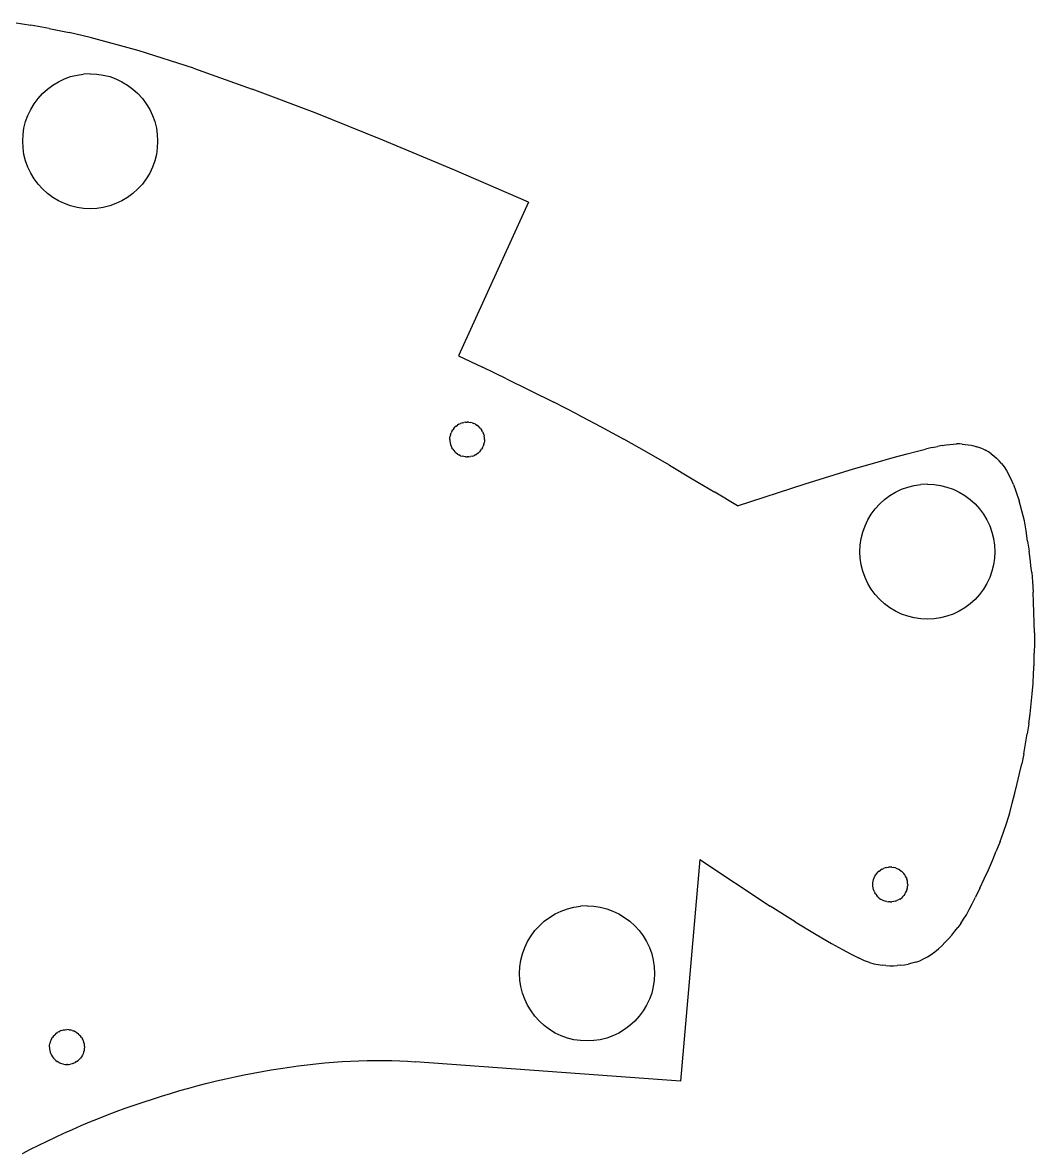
# Model space of a CAD drawing. Extents: x -52 to 66, y -62 to 18.
# Drawn here: x 3.4 to 65.6, y -51.7 to 17.8 of the extents above; entities that cross this region are included whole.
import ezdxf

# ---------------------------------------------------------------- set-up
doc = ezdxf.new("R2010")
doc.units = 0

msp = doc.modelspace()

# ---------------------------------------------------------------- linework, layer by layer
for p, q in [((2.895, 17.786, -0.2), (3.922, 17.635, -0.2)), ((5.046, 17.433, -0.2), (3.922, 17.635, -0.2)), ((5.046, 17.433, -0.2), (6.281, 17.172, -0.2)), ((7.573, 16.88, -0.2), (6.281, 17.172, -0.2)), ((10.578, 16.052, -0.2), (7.573, 16.88, -0.2)), ((13.934, 14.977, -0.2), (10.578, 16.052, -0.2)), ((6.765, 14.564, -0.2), (7.168, 14.624, -0.2)), ((7.575, 14.644, -0.2), (7.168, 14.624, -0.2)), ((7.575, 14.644, -0.2), (7.981, 14.624, -0.2)), ((7.981, 14.624, -0.2), (8.384, 14.564, -0.2)), ((13.934, 14.977, -0.2), (17.546, 13.701, -0.2)), ((4.942, 13.702, -0.2), (5.269, 13.944, -0.2)), ((5.269, 13.944, -0.2), (5.618, 14.154, -0.2)), ((5.618, 14.154, -0.2), (5.986, 14.328, -0.2)), ((5.986, 14.328, -0.2), (6.37, 14.465, -0.2)), ((6.37, 14.465, -0.2), (6.765, 14.564, -0.2)), ((8.384, 14.564, -0.2), (8.779, 14.465, -0.2)), ((8.779, 14.465, -0.2), (9.163, 14.328, -0.2)), ((9.163, 14.328, -0.2), (9.531, 14.154, -0.2)), ((9.531, 14.154, -0.2), (9.88, 13.944, -0.2)), ((9.88, 13.944, -0.2), (10.207, 13.702, -0.2)), ((4.367, 13.126, -0.2), (4.64, 13.428, -0.2)), ((4.64, 13.428, -0.2), (4.942, 13.702, -0.2)), ((10.207, 13.702, -0.2), (10.509, 13.428, -0.2)), ((10.509, 13.428, -0.2), (10.783, 13.126, -0.2)), ((21.412, 12.239, -0.2), (17.546, 13.701, -0.2)), ((3.915, 12.45, -0.2), (4.124, 12.799, -0.2)), ((4.124, 12.799, -0.2), (4.367, 13.126, -0.2)), ((10.783, 13.126, -0.2), (11.025, 12.799, -0.2)), ((11.025, 12.799, -0.2), (11.235, 12.45, -0.2)), ((3.603, 11.698, -0.2), (3.741, 12.082, -0.2)), ((3.741, 12.082, -0.2), (3.915, 12.45, -0.2)), ((11.235, 12.45, -0.2), (11.409, 12.082, -0.2)), ((11.409, 12.082, -0.2), (11.546, 11.698, -0.2)), ((25.57, 10.563, -0.2), (21.412, 12.239, -0.2)), ((3.445, 10.9, -0.2), (3.504, 11.303, -0.2)), ((3.504, 11.303, -0.2), (3.603, 11.698, -0.2)), ((11.546, 11.698, -0.2), (11.645, 11.303, -0.2)), ((11.645, 11.303, -0.2), (11.705, 10.9, -0.2)), ((3.425, 10.494, -0.2), (3.445, 10.9, -0.2)), ((3.445, 10.087, -0.2), (3.425, 10.494, -0.2)), ((11.705, 10.9, -0.2), (11.725, 10.494, -0.2)), ((11.725, 10.494, -0.2), (11.705, 10.087, -0.2)), ((29.941, 8.733, -0.2), (25.57, 10.563, -0.2)), ((3.504, 9.684, -0.2), (3.445, 10.087, -0.2)), ((11.705, 10.087, -0.2), (11.645, 9.684, -0.2)), ((3.603, 9.289, -0.2), (3.504, 9.684, -0.2)), ((3.741, 8.906, -0.2), (3.603, 9.289, -0.2)), ((11.546, 9.289, -0.2), (11.409, 8.906, -0.2)), ((11.645, 9.684, -0.2), (11.546, 9.289, -0.2)), ((3.915, 8.537, -0.2), (3.741, 8.906, -0.2)), ((4.124, 8.188, -0.2), (3.915, 8.537, -0.2)), ((11.235, 8.537, -0.2), (11.025, 8.188, -0.2)), ((11.409, 8.906, -0.2), (11.235, 8.537, -0.2)), ((34.536, 6.743, -0.2), (29.941, 8.733, -0.2)), ((4.367, 7.861, -0.2), (4.124, 8.188, -0.2)), ((4.64, 7.559, -0.2), (4.367, 7.861, -0.2)), ((10.783, 7.861, -0.2), (10.509, 7.559, -0.2)), ((11.025, 8.188, -0.2), (10.783, 7.861, -0.2)), ((4.942, 7.286, -0.2), (4.64, 7.559, -0.2)), ((5.269, 7.043, -0.2), (4.942, 7.286, -0.2)), ((5.618, 6.834, -0.2), (5.269, 7.043, -0.2)), ((9.88, 7.043, -0.2), (9.531, 6.834, -0.2)), ((10.207, 7.286, -0.2), (9.88, 7.043, -0.2)), ((10.509, 7.559, -0.2), (10.207, 7.286, -0.2)), ((5.986, 6.66, -0.2), (5.618, 6.834, -0.2)), ((6.37, 6.522, -0.2), (5.986, 6.66, -0.2)), ((6.765, 6.423, -0.2), (6.37, 6.522, -0.2)), ((7.168, 6.364, -0.2), (6.765, 6.423, -0.2)), ((7.575, 6.344, -0.2), (7.168, 6.364, -0.2)), ((7.981, 6.364, -0.2), (7.575, 6.344, -0.2)), ((8.384, 6.423, -0.2), (7.981, 6.364, -0.2)), ((8.779, 6.522, -0.2), (8.384, 6.423, -0.2)), ((9.163, 6.66, -0.2), (8.779, 6.522, -0.2)), ((9.531, 6.834, -0.2), (9.163, 6.66, -0.2)), ((34.536, 6.743, -0.2), (30.231, -2.706, -0.2)), ((30.231, -2.706, -0.2), (31.706, -3.404, -0.2)), ((33.177, -4.109, -0.2), (31.706, -3.404, -0.2)), ((33.177, -4.109, -0.2), (34.638, -4.824, -0.2)), ((34.638, -4.824, -0.2), (36.09, -5.553, -0.2)), ((37.533, -6.296, -0.2), (36.09, -5.553, -0.2)), ((30.256, -6.906, -0.2), (30.166, -6.96, -0.2)), ((30.256, -6.906, -0.2), (30.351, -6.861, -0.2)), ((30.45, -6.825, -0.2), (30.351, -6.861, -0.2)), ((30.45, -6.825, -0.2), (30.552, -6.8, -0.2)), ((30.656, -6.784, -0.2), (30.552, -6.8, -0.2)), ((30.656, -6.784, -0.2), (30.761, -6.779, -0.2)), ((30.866, -6.784, -0.2), (30.761, -6.779, -0.2)), ((30.866, -6.784, -0.2), (30.97, -6.8, -0.2)), ((31.072, -6.825, -0.2), (30.97, -6.8, -0.2)), ((31.072, -6.825, -0.2), (31.171, -6.861, -0.2)), ((31.266, -6.906, -0.2), (31.171, -6.861, -0.2)), ((31.266, -6.906, -0.2), (31.356, -6.96, -0.2)), ((37.533, -6.296, -0.2), (38.967, -7.056, -0.2)), ((29.695, -7.745, -0.2), (29.711, -7.641, -0.2)), ((29.736, -7.539, -0.2), (29.711, -7.641, -0.2)), ((29.736, -7.539, -0.2), (29.772, -7.44, -0.2)), ((29.817, -7.345, -0.2), (29.772, -7.44, -0.2)), ((29.817, -7.345, -0.2), (29.871, -7.255, -0.2)), ((29.933, -7.171, -0.2), (29.871, -7.255, -0.2)), ((29.933, -7.171, -0.2), (30.004, -7.093, -0.2)), ((30.082, -7.022, -0.2), (30.004, -7.093, -0.2)), ((30.082, -7.022, -0.2), (30.166, -6.96, -0.2)), ((31.441, -7.022, -0.2), (31.356, -6.96, -0.2)), ((31.441, -7.022, -0.2), (31.519, -7.093, -0.2)), ((31.589, -7.171, -0.2), (31.519, -7.093, -0.2)), ((31.589, -7.171, -0.2), (31.652, -7.255, -0.2)), ((31.706, -7.345, -0.2), (31.652, -7.255, -0.2)), ((31.706, -7.345, -0.2), (31.751, -7.44, -0.2)), ((31.786, -7.539, -0.2), (31.751, -7.44, -0.2)), ((31.786, -7.539, -0.2), (31.812, -7.641, -0.2)), ((31.827, -7.745, -0.2), (31.812, -7.641, -0.2)), ((38.967, -7.056, -0.2), (40.392, -7.833, -0.2)), ((29.69, -7.85, -0.2), (29.695, -7.745, -0.2)), ((29.69, -7.85, -0.2), (29.695, -7.955, -0.2)), ((29.695, -7.955, -0.2), (29.711, -8.059, -0.2)), ((29.711, -8.059, -0.2), (29.736, -8.161, -0.2)), ((29.736, -8.161, -0.2), (29.772, -8.26, -0.2)), ((29.772, -8.26, -0.2), (29.817, -8.355, -0.2)), ((31.706, -8.355, -0.2), (31.751, -8.26, -0.2)), ((31.786, -8.161, -0.2), (31.751, -8.26, -0.2)), ((31.786, -8.161, -0.2), (31.812, -8.059, -0.2)), ((31.827, -7.955, -0.2), (31.812, -8.059, -0.2)), ((31.832, -7.85, -0.2), (31.827, -7.745, -0.2)), ((31.832, -7.85, -0.2), (31.827, -7.955, -0.2)), ((41.807, -8.625, -0.2), (40.392, -7.833, -0.2)), ((59.358, -8.344, -0.2), (59.696, -8.271, -0.2)), ((59.984, -8.215, -0.2), (59.696, -8.271, -0.2)), ((59.984, -8.215, -0.2), (60.233, -8.174, -0.2)), ((60.233, -8.174, -0.2), (60.455, -8.146, -0.2)), ((60.455, -8.146, -0.2), (60.658, -8.128, -0.2)), ((60.658, -8.128, -0.2), (60.849, -8.12, -0.2)), ((61.034, -8.121, -0.2), (60.849, -8.12, -0.2)), ((61.214, -8.13, -0.2), (61.034, -8.121, -0.2)), ((61.214, -8.13, -0.2), (61.393, -8.147, -0.2)), ((61.393, -8.147, -0.2), (61.572, -8.171, -0.2)), ((61.572, -8.171, -0.2), (61.752, -8.203, -0.2)), ((61.752, -8.203, -0.2), (61.932, -8.243, -0.2)), ((61.932, -8.243, -0.2), (62.112, -8.291, -0.2)), ((62.292, -8.351, -0.2), (62.112, -8.291, -0.2)), ((29.871, -8.445, -0.2), (29.817, -8.355, -0.2)), ((29.871, -8.445, -0.2), (29.933, -8.53, -0.2)), ((29.933, -8.53, -0.2), (29.997, -8.6, -0.2)), ((29.997, -8.6, -0.2), (30.004, -8.607, -0.2)), ((30.004, -8.607, -0.2), (30.082, -8.678, -0.2)), ((30.166, -8.741, -0.2), (30.082, -8.678, -0.2)), ((30.166, -8.741, -0.2), (30.256, -8.795, -0.2)), ((30.351, -8.84, -0.2), (30.256, -8.795, -0.2)), ((30.351, -8.84, -0.2), (30.45, -8.875, -0.2)), ((30.552, -8.9, -0.2), (30.45, -8.875, -0.2)), ((30.656, -8.916, -0.2), (30.552, -8.9, -0.2)), ((30.656, -8.916, -0.2), (30.761, -8.921, -0.2)), ((30.866, -8.916, -0.2), (30.761, -8.921, -0.2)), ((30.866, -8.916, -0.2), (30.97, -8.9, -0.2)), ((31.072, -8.875, -0.2), (30.97, -8.9, -0.2)), ((31.072, -8.875, -0.2), (31.171, -8.84, -0.2)), ((31.266, -8.795, -0.2), (31.171, -8.84, -0.2)), ((31.266, -8.795, -0.2), (31.356, -8.741, -0.2)), ((31.441, -8.678, -0.2), (31.356, -8.741, -0.2)), ((31.441, -8.678, -0.2), (31.519, -8.607, -0.2)), ((31.589, -8.53, -0.2), (31.519, -8.607, -0.2)), ((31.589, -8.53, -0.2), (31.652, -8.445, -0.2)), ((31.706, -8.355, -0.2), (31.652, -8.445, -0.2)), ((43.214, -9.433, -0.2), (41.807, -8.625, -0.2)), ((55.837, -9.278, -0.2), (56.961, -8.962, -0.2)), ((56.961, -8.962, -0.2), (57.817, -8.728, -0.2)), ((57.817, -8.728, -0.2), (58.455, -8.561, -0.2)), ((58.455, -8.561, -0.2), (58.952, -8.439, -0.2)), ((59.358, -8.344, -0.2), (58.952, -8.439, -0.2)), ((62.47, -8.425, -0.2), (62.292, -8.351, -0.2)), ((62.47, -8.425, -0.2), (62.646, -8.508, -0.2)), ((62.819, -8.606, -0.2), (62.646, -8.508, -0.2)), ((62.989, -8.72, -0.2), (62.819, -8.606, -0.2)), ((62.989, -8.72, -0.2), (63.155, -8.848, -0.2)), ((63.155, -8.848, -0.2), (63.317, -8.993, -0.2)), ((63.476, -9.154, -0.2), (63.317, -8.993, -0.2)), ((43.214, -9.433, -0.2), (44.61, -10.254, -0.2)), ((51.552, -10.576, -0.2), (54.516, -9.655, -0.2)), ((54.516, -9.655, -0.2), (55.837, -9.278, -0.2)), ((63.631, -9.327, -0.2), (63.476, -9.154, -0.2)), ((63.631, -9.327, -0.2), (63.782, -9.524, -0.2)), ((63.782, -9.524, -0.2), (63.926, -9.759, -0.2)), ((44.61, -10.254, -0.2), (45.999, -11.086, -0.2)), ((63.926, -9.759, -0.2), (64.069, -10.019, -0.2)), ((64.211, -10.293, -0.2), (64.069, -10.019, -0.2)), ((64.354, -10.616, -0.2), (64.211, -10.293, -0.2)), ((47.382, -11.924, -0.2), (45.999, -11.086, -0.2)), ((47.382, -11.924, -0.2), (51.552, -10.576, -0.2)), ((56.764, -11.292, -0.2), (57.113, -11.082, -0.2)), ((57.113, -11.082, -0.2), (57.481, -10.908, -0.2)), ((57.481, -10.908, -0.2), (57.865, -10.771, -0.2)), ((57.865, -10.771, -0.2), (58.26, -10.672, -0.2)), ((58.26, -10.672, -0.2), (58.663, -10.612, -0.2)), ((59.069, -10.592, -0.2), (58.663, -10.612, -0.2)), ((59.069, -10.592, -0.2), (59.476, -10.612, -0.2)), ((59.476, -10.612, -0.2), (59.879, -10.672, -0.2)), ((59.879, -10.672, -0.2), (60.274, -10.771, -0.2)), ((60.274, -10.771, -0.2), (60.658, -10.908, -0.2)), ((60.658, -10.908, -0.2), (61.026, -11.082, -0.2)), ((61.026, -11.082, -0.2), (61.375, -11.292, -0.2)), ((64.354, -10.616, -0.2), (64.514, -11.028, -0.2)), ((64.514, -11.028, -0.2), (64.708, -11.623, -0.2)), ((55.861, -12.11, -0.2), (56.135, -11.808, -0.2)), ((56.135, -11.808, -0.2), (56.437, -11.534, -0.2)), ((56.437, -11.534, -0.2), (56.764, -11.292, -0.2)), ((61.375, -11.292, -0.2), (61.702, -11.534, -0.2)), ((61.702, -11.534, -0.2), (62.004, -11.808, -0.2)), ((62.004, -11.808, -0.2), (62.277, -12.11, -0.2)), ((64.885, -12.228, -0.2), (64.708, -11.623, -0.2)), ((55.409, -12.786, -0.2), (55.619, -12.437, -0.2)), ((55.619, -12.437, -0.2), (55.861, -12.11, -0.2)), ((62.277, -12.11, -0.2), (62.52, -12.437, -0.2)), ((62.52, -12.437, -0.2), (62.729, -12.786, -0.2)), ((65.034, -12.841, -0.2), (64.885, -12.228, -0.2)), ((55.098, -13.538, -0.2), (55.235, -13.154, -0.2)), ((55.235, -13.154, -0.2), (55.409, -12.786, -0.2)), ((62.729, -12.786, -0.2), (62.904, -13.154, -0.2)), ((62.904, -13.154, -0.2), (63.041, -13.538, -0.2)), ((65.145, -13.463, -0.2), (65.034, -12.841, -0.2)), ((54.999, -13.933, -0.2), (55.098, -13.538, -0.2)), ((63.041, -13.538, -0.2), (63.14, -13.933, -0.2)), ((65.235, -14.089, -0.2), (65.145, -13.463, -0.2)), ((54.919, -14.742, -0.2), (54.939, -14.336, -0.2)), ((54.939, -14.336, -0.2), (54.999, -13.933, -0.2)), ((63.14, -13.933, -0.2), (63.199, -14.336, -0.2)), ((63.199, -14.336, -0.2), (63.219, -14.742, -0.2)), ((65.235, -14.089, -0.2), (65.322, -14.716, -0.2)), ((54.939, -15.149, -0.2), (54.919, -14.742, -0.2)), ((54.999, -15.552, -0.2), (54.939, -15.149, -0.2)), ((63.199, -15.149, -0.2), (63.14, -15.552, -0.2)), ((63.219, -14.742, -0.2), (63.199, -15.149, -0.2)), ((65.404, -15.342, -0.2), (65.322, -14.716, -0.2)), ((55.098, -15.947, -0.2), (54.999, -15.552, -0.2)), ((55.235, -16.331, -0.2), (55.098, -15.947, -0.2)), ((63.041, -15.947, -0.2), (62.904, -16.331, -0.2)), ((63.14, -15.552, -0.2), (63.041, -15.947, -0.2)), ((65.437, -15.62, -0.2), (65.404, -15.342, -0.2)), ((65.484, -16.025, -0.2), (65.437, -15.62, -0.2)), ((55.409, -16.699, -0.2), (55.235, -16.331, -0.2)), ((62.904, -16.331, -0.2), (62.729, -16.699, -0.2)), ((65.484, -16.025, -0.2), (65.54, -16.596, -0.2)), ((65.54, -16.596, -0.2), (65.577, -17.224, -0.2)), ((55.619, -17.048, -0.2), (55.409, -16.699, -0.2)), ((55.861, -17.375, -0.2), (55.619, -17.048, -0.2)), ((56.135, -17.677, -0.2), (55.861, -17.375, -0.2)), ((62.277, -17.375, -0.2), (62.004, -17.677, -0.2)), ((62.52, -17.048, -0.2), (62.277, -17.375, -0.2)), ((62.729, -16.699, -0.2), (62.52, -17.048, -0.2)), ((65.601, -17.851, -0.2), (65.577, -17.224, -0.2)), ((56.437, -17.95, -0.2), (56.135, -17.677, -0.2)), ((56.764, -18.193, -0.2), (56.437, -17.95, -0.2)), ((61.702, -17.95, -0.2), (61.375, -18.193, -0.2)), ((62.004, -17.677, -0.2), (61.702, -17.95, -0.2)), ((65.622, -18.479, -0.2), (65.601, -17.851, -0.2)), ((57.113, -18.402, -0.2), (56.764, -18.193, -0.2)), ((57.481, -18.577, -0.2), (57.113, -18.402, -0.2)), ((57.865, -18.714, -0.2), (57.481, -18.577, -0.2)), ((58.26, -18.813, -0.2), (57.865, -18.714, -0.2)), ((60.274, -18.714, -0.2), (59.879, -18.813, -0.2)), ((60.658, -18.577, -0.2), (60.274, -18.714, -0.2)), ((61.026, -18.402, -0.2), (60.658, -18.577, -0.2)), ((61.375, -18.193, -0.2), (61.026, -18.402, -0.2)), ((65.637, -19.106, -0.2), (65.622, -18.479, -0.2)), ((58.663, -18.872, -0.2), (58.26, -18.813, -0.2)), ((59.069, -18.892, -0.2), (58.663, -18.872, -0.2)), ((59.476, -18.872, -0.2), (59.069, -18.892, -0.2)), ((59.879, -18.813, -0.2), (59.476, -18.872, -0.2)), ((65.647, -19.733, -0.2), (65.637, -19.106, -0.2)), ((65.647, -19.733, -0.2), (65.649, -20.359, -0.2)), ((65.649, -20.359, -0.2), (65.643, -20.984, -0.2)), ((65.627, -21.609, -0.2), (65.643, -20.984, -0.2)), ((65.565, -22.856, -0.2), (65.601, -22.233, -0.2)), ((65.601, -22.233, -0.2), (65.627, -21.609, -0.2)), ((65.518, -23.478, -0.2), (65.565, -22.856, -0.2)), ((65.459, -24.098, -0.2), (65.518, -23.478, -0.2)), ((65.389, -24.716, -0.2), (65.459, -24.098, -0.2)), ((65.307, -25.333, -0.2), (65.389, -24.716, -0.2)), ((65.307, -25.333, -0.2), (65.214, -25.948, -0.2)), ((65.11, -26.561, -0.2), (65.214, -25.948, -0.2)), ((64.995, -27.172, -0.2), (65.11, -26.561, -0.2)), ((64.735, -28.388, -0.2), (64.87, -27.781, -0.2)), ((64.995, -27.172, -0.2), (64.87, -27.781, -0.2)), ((64.593, -28.993, -0.2), (64.735, -28.388, -0.2)), ((64.444, -29.597, -0.2), (64.593, -28.993, -0.2)), ((64.289, -30.2, -0.2), (64.444, -29.597, -0.2)), ((64.131, -30.802, -0.2), (64.289, -30.2, -0.2)), ((63.957, -31.399, -0.2), (64.131, -30.802, -0.2)), ((63.756, -31.987, -0.2), (63.957, -31.399, -0.2)), ((63.536, -32.57, -0.2), (63.306, -33.148, -0.2)), ((63.536, -32.57, -0.2), (63.756, -31.987, -0.2)), ((63.067, -33.723, -0.2), (63.306, -33.148, -0.2)), ((45.082, -33.666, -0.2), (43.874, -47.297, -0.2)), ((45.082, -33.666, -0.2), (49.407, -36.545, -0.2)), ((62.819, -34.294, -0.2), (63.067, -33.723, -0.2)), ((55.797, -34.797, -0.2), (55.842, -34.702, -0.2)), ((55.842, -34.702, -0.2), (55.896, -34.612, -0.2)), ((55.896, -34.612, -0.2), (55.958, -34.528, -0.2)), ((55.958, -34.528, -0.2), (56.029, -34.45, -0.2)), ((56.107, -34.379, -0.2), (56.029, -34.45, -0.2)), ((56.107, -34.379, -0.2), (56.191, -34.317, -0.2)), ((56.281, -34.263, -0.2), (56.191, -34.317, -0.2)), ((56.281, -34.263, -0.2), (56.376, -34.218, -0.2)), ((56.475, -34.182, -0.2), (56.376, -34.218, -0.2)), ((56.577, -34.157, -0.2), (56.475, -34.182, -0.2)), ((56.577, -34.157, -0.2), (56.681, -34.141, -0.2)), ((56.786, -34.136, -0.2), (56.681, -34.141, -0.2)), ((56.891, -34.141, -0.2), (56.786, -34.136, -0.2)), ((56.891, -34.141, -0.2), (56.995, -34.157, -0.2)), ((57.097, -34.182, -0.2), (56.995, -34.157, -0.2)), ((57.097, -34.182, -0.2), (57.196, -34.218, -0.2)), ((57.196, -34.218, -0.2), (57.291, -34.263, -0.2)), ((57.381, -34.317, -0.2), (57.291, -34.263, -0.2)), ((57.381, -34.317, -0.2), (57.466, -34.379, -0.2)), ((57.544, -34.45, -0.2), (57.466, -34.379, -0.2)), ((57.614, -34.528, -0.2), (57.544, -34.45, -0.2)), ((57.677, -34.612, -0.2), (57.614, -34.528, -0.2)), ((57.731, -34.702, -0.2), (57.677, -34.612, -0.2)), ((57.776, -34.797, -0.2), (57.731, -34.702, -0.2)), ((62.564, -34.861, -0.2), (62.819, -34.294, -0.2)), ((55.715, -35.207, -0.2), (55.72, -35.102, -0.2)), ((55.72, -35.312, -0.2), (55.715, -35.207, -0.2)), ((55.72, -35.102, -0.2), (55.736, -34.998, -0.2)), ((55.736, -35.416, -0.2), (55.72, -35.312, -0.2)), ((55.736, -34.998, -0.2), (55.761, -34.896, -0.2)), ((55.761, -35.518, -0.2), (55.736, -35.416, -0.2)), ((55.761, -34.896, -0.2), (55.797, -34.797, -0.2)), ((57.776, -34.797, -0.2), (57.811, -34.896, -0.2)), ((57.837, -34.998, -0.2), (57.811, -34.896, -0.2)), ((57.811, -35.518, -0.2), (57.837, -35.416, -0.2)), ((57.852, -35.102, -0.2), (57.837, -34.998, -0.2)), ((57.837, -35.416, -0.2), (57.852, -35.312, -0.2)), ((57.857, -35.207, -0.2), (57.852, -35.102, -0.2)), ((57.857, -35.207, -0.2), (57.852, -35.312, -0.2)), ((62.302, -35.426, -0.2), (62.035, -35.987, -0.2)), ((62.302, -35.426, -0.2), (62.564, -34.861, -0.2)), ((55.797, -35.617, -0.2), (55.761, -35.518, -0.2)), ((55.797, -35.617, -0.2), (55.842, -35.712, -0.2)), ((55.896, -35.802, -0.2), (55.842, -35.712, -0.2)), ((55.896, -35.802, -0.2), (55.958, -35.887, -0.2)), ((56.029, -35.965, -0.2), (55.958, -35.887, -0.2)), ((56.107, -36.035, -0.2), (56.029, -35.965, -0.2)), ((56.107, -36.035, -0.2), (56.191, -36.098, -0.2)), ((56.191, -36.098, -0.2), (56.281, -36.152, -0.2)), ((57.381, -36.098, -0.2), (57.291, -36.152, -0.2)), ((57.381, -36.098, -0.2), (57.466, -36.035, -0.2)), ((57.544, -35.965, -0.2), (57.466, -36.035, -0.2)), ((57.544, -35.965, -0.2), (57.614, -35.887, -0.2)), ((57.677, -35.802, -0.2), (57.614, -35.887, -0.2)), ((57.677, -35.802, -0.2), (57.731, -35.712, -0.2)), ((57.731, -35.712, -0.2), (57.776, -35.617, -0.2)), ((57.811, -35.518, -0.2), (57.776, -35.617, -0.2)), ((61.831, -36.388, -0.2), (62.035, -35.987, -0.2)), ((36.183, -37.016, -0.2), (36.551, -36.841, -0.2)), ((36.551, -36.841, -0.2), (36.935, -36.704, -0.2)), ((36.935, -36.704, -0.2), (37.33, -36.605, -0.2)), ((37.33, -36.605, -0.2), (37.733, -36.545, -0.2)), ((38.14, -36.525, -0.2), (37.733, -36.545, -0.2)), ((38.14, -36.525, -0.2), (38.546, -36.545, -0.2)), ((38.546, -36.545, -0.2), (38.949, -36.605, -0.2)), ((38.949, -36.605, -0.2), (39.344, -36.704, -0.2)), ((39.344, -36.704, -0.2), (39.728, -36.841, -0.2)), ((39.728, -36.841, -0.2), (40.096, -37.016, -0.2)), ((50.941, -37.491, -0.2), (49.407, -36.545, -0.2)), ((56.281, -36.152, -0.2), (56.376, -36.197, -0.2)), ((56.376, -36.197, -0.2), (56.475, -36.232, -0.2)), ((56.577, -36.258, -0.2), (56.475, -36.232, -0.2)), ((56.577, -36.258, -0.2), (56.681, -36.273, -0.2)), ((56.786, -36.278, -0.2), (56.681, -36.273, -0.2)), ((56.786, -36.278, -0.2), (56.891, -36.273, -0.2)), ((56.995, -36.258, -0.2), (56.891, -36.273, -0.2)), ((57.097, -36.232, -0.2), (56.995, -36.258, -0.2)), ((57.097, -36.232, -0.2), (57.196, -36.197, -0.2)), ((57.291, -36.152, -0.2), (57.196, -36.197, -0.2)), ((61.465, -37.063, -0.2), (61.641, -36.751, -0.2)), ((61.641, -36.751, -0.2), (61.831, -36.388, -0.2)), ((35.205, -37.741, -0.2), (35.507, -37.467, -0.2)), ((35.507, -37.467, -0.2), (35.834, -37.225, -0.2)), ((35.834, -37.225, -0.2), (36.183, -37.016, -0.2)), ((40.096, -37.016, -0.2), (40.445, -37.225, -0.2)), ((40.445, -37.225, -0.2), (40.772, -37.467, -0.2)), ((40.772, -37.467, -0.2), (41.074, -37.741, -0.2)), ((50.941, -37.491, -0.2), (52.22, -38.269, -0.2)), ((61.124, -37.596, -0.2), (61.296, -37.339, -0.2)), ((61.296, -37.339, -0.2), (61.465, -37.063, -0.2)), ((34.689, -38.37, -0.2), (34.932, -38.043, -0.2)), ((34.932, -38.043, -0.2), (35.205, -37.741, -0.2)), ((41.074, -37.741, -0.2), (41.348, -38.043, -0.2)), ((41.348, -38.043, -0.2), (41.59, -38.37, -0.2)), ((60.57, -38.317, -0.2), (60.761, -38.083, -0.2)), ((60.761, -38.083, -0.2), (60.946, -37.843, -0.2)), ((61.124, -37.596, -0.2), (60.946, -37.843, -0.2)), ((34.305, -39.087, -0.2), (34.48, -38.719, -0.2)), ((34.48, -38.719, -0.2), (34.689, -38.37, -0.2)), ((41.59, -38.37, -0.2), (41.8, -38.719, -0.2)), ((41.8, -38.719, -0.2), (41.974, -39.087, -0.2)), ((52.22, -38.269, -0.2), (53.162, -38.825, -0.2)), ((53.162, -38.825, -0.2), (53.846, -39.211, -0.2)), ((59.962, -38.967, -0.2), (60.171, -38.76, -0.2)), ((60.171, -38.76, -0.2), (60.373, -38.542, -0.2)), ((60.373, -38.542, -0.2), (60.57, -38.317, -0.2)), ((34.069, -39.866, -0.2), (34.168, -39.471, -0.2)), ((34.168, -39.471, -0.2), (34.305, -39.087, -0.2)), ((41.974, -39.087, -0.2), (42.111, -39.471, -0.2)), ((42.111, -39.471, -0.2), (42.21, -39.866, -0.2)), ((53.846, -39.211, -0.2), (54.379, -39.494, -0.2)), ((54.379, -39.494, -0.2), (54.825, -39.716, -0.2)), ((59.068, -39.654, -0.2), (59.3, -39.508, -0.2)), ((59.3, -39.508, -0.2), (59.527, -39.343, -0.2)), ((59.527, -39.343, -0.2), (59.748, -39.162, -0.2)), ((59.962, -38.967, -0.2), (59.748, -39.162, -0.2)), ((33.99, -40.675, -0.2), (34.01, -40.269, -0.2)), ((34.01, -40.269, -0.2), (34.069, -39.866, -0.2)), ((42.21, -39.866, -0.2), (42.27, -40.269, -0.2)), ((42.27, -40.269, -0.2), (42.29, -40.675, -0.2)), ((55.208, -39.891, -0.2), (54.825, -39.716, -0.2)), ((55.509, -40, -0.2), (55.208, -39.891, -0.2)), ((55.509, -40, -0.2), (55.78, -40.077, -0.2)), ((55.78, -40.077, -0.2), (56.034, -40.13, -0.2)), ((56.034, -40.13, -0.2), (56.277, -40.163, -0.2)), ((56.517, -40.189, -0.2), (56.277, -40.163, -0.2)), ((56.517, -40.189, -0.2), (56.752, -40.204, -0.2)), ((56.752, -40.204, -0.2), (56.984, -40.205, -0.2)), ((56.984, -40.205, -0.2), (57.212, -40.194, -0.2)), ((57.438, -40.172, -0.2), (57.212, -40.194, -0.2)), ((57.438, -40.172, -0.2), (57.664, -40.145, -0.2)), ((57.664, -40.145, -0.2), (57.89, -40.103, -0.2)), ((58.119, -40.049, -0.2), (57.89, -40.103, -0.2)), ((58.353, -39.98, -0.2), (58.119, -40.049, -0.2)), ((58.353, -39.98, -0.2), (58.593, -39.888, -0.2)), ((58.593, -39.888, -0.2), (58.832, -39.78, -0.2)), ((58.832, -39.78, -0.2), (59.068, -39.654, -0.2)), ((34.01, -41.082, -0.2), (33.99, -40.675, -0.2)), ((42.29, -40.675, -0.2), (42.27, -41.082, -0.2)), ((34.069, -41.485, -0.2), (34.01, -41.082, -0.2)), ((34.168, -41.88, -0.2), (34.069, -41.485, -0.2)), ((42.21, -41.485, -0.2), (42.111, -41.88, -0.2)), ((42.27, -41.082, -0.2), (42.21, -41.485, -0.2)), ((34.305, -42.264, -0.2), (34.168, -41.88, -0.2)), ((34.48, -42.632, -0.2), (34.305, -42.264, -0.2)), ((41.974, -42.264, -0.2), (41.8, -42.632, -0.2)), ((42.111, -41.88, -0.2), (41.974, -42.264, -0.2)), ((34.689, -42.981, -0.2), (34.48, -42.632, -0.2)), ((34.932, -43.308, -0.2), (34.689, -42.981, -0.2)), ((41.59, -42.981, -0.2), (41.348, -43.308, -0.2)), ((41.8, -42.632, -0.2), (41.59, -42.981, -0.2)), ((35.205, -43.61, -0.2), (34.932, -43.308, -0.2)), ((35.507, -43.883, -0.2), (35.205, -43.61, -0.2)), ((41.074, -43.61, -0.2), (40.772, -43.883, -0.2)), ((41.348, -43.308, -0.2), (41.074, -43.61, -0.2)), ((5.321, -44.518, -0.2), (5.392, -44.44, -0.2)), ((5.47, -44.37, -0.2), (5.392, -44.44, -0.2)), ((5.47, -44.37, -0.2), (5.554, -44.307, -0.2)), ((5.644, -44.253, -0.2), (5.554, -44.307, -0.2)), ((5.644, -44.253, -0.2), (5.739, -44.208, -0.2)), ((5.838, -44.173, -0.2), (5.739, -44.208, -0.2)), ((5.838, -44.173, -0.2), (5.94, -44.147, -0.2)), ((5.94, -44.147, -0.2), (6.044, -44.132, -0.2)), ((6.044, -44.132, -0.2), (6.149, -44.127, -0.2)), ((6.254, -44.132, -0.2), (6.149, -44.127, -0.2)), ((6.254, -44.132, -0.2), (6.358, -44.147, -0.2)), ((6.46, -44.173, -0.2), (6.358, -44.147, -0.2)), ((6.46, -44.173, -0.2), (6.559, -44.208, -0.2)), ((6.654, -44.253, -0.2), (6.559, -44.208, -0.2)), ((6.744, -44.307, -0.2), (6.654, -44.253, -0.2)), ((6.744, -44.307, -0.2), (6.829, -44.37, -0.2)), ((6.907, -44.44, -0.2), (6.829, -44.37, -0.2)), ((6.907, -44.44, -0.2), (6.977, -44.518, -0.2)), ((35.834, -44.126, -0.2), (35.507, -43.883, -0.2)), ((36.183, -44.335, -0.2), (35.834, -44.126, -0.2)), ((36.551, -44.51, -0.2), (36.183, -44.335, -0.2)), ((40.096, -44.335, -0.2), (39.728, -44.51, -0.2)), ((40.445, -44.126, -0.2), (40.096, -44.335, -0.2)), ((40.772, -43.883, -0.2), (40.445, -44.126, -0.2)), ((5.078, -45.198, -0.2), (5.083, -45.093, -0.2)), ((5.083, -45.093, -0.2), (5.099, -44.989, -0.2)), ((5.124, -44.887, -0.2), (5.099, -44.989, -0.2)), ((5.16, -44.788, -0.2), (5.124, -44.887, -0.2)), ((5.205, -44.693, -0.2), (5.16, -44.788, -0.2)), ((5.205, -44.693, -0.2), (5.259, -44.603, -0.2)), ((5.321, -44.518, -0.2), (5.259, -44.603, -0.2)), ((7.04, -44.603, -0.2), (6.977, -44.518, -0.2)), ((7.04, -44.603, -0.2), (7.094, -44.693, -0.2)), ((7.139, -44.788, -0.2), (7.094, -44.693, -0.2)), ((7.139, -44.788, -0.2), (7.174, -44.887, -0.2)), ((7.2, -44.989, -0.2), (7.174, -44.887, -0.2)), ((7.2, -44.989, -0.2), (7.215, -45.093, -0.2)), ((7.215, -45.093, -0.2), (7.22, -45.198, -0.2)), ((36.935, -44.647, -0.2), (36.551, -44.51, -0.2)), ((37.33, -44.746, -0.2), (36.935, -44.647, -0.2)), ((37.733, -44.806, -0.2), (37.33, -44.746, -0.2)), ((38.14, -44.825, -0.2), (37.733, -44.806, -0.2)), ((38.546, -44.806, -0.2), (38.14, -44.825, -0.2)), ((38.949, -44.746, -0.2), (38.546, -44.806, -0.2)), ((39.344, -44.647, -0.2), (38.949, -44.746, -0.2)), ((39.728, -44.51, -0.2), (39.344, -44.647, -0.2)), ((5.078, -45.198, -0.2), (5.083, -45.303, -0.2)), ((5.083, -45.303, -0.2), (5.099, -45.407, -0.2)), ((5.099, -45.407, -0.2), (5.124, -45.509, -0.2)), ((5.124, -45.509, -0.2), (5.16, -45.607, -0.2)), ((5.16, -45.607, -0.2), (5.205, -45.702, -0.2)), ((5.205, -45.702, -0.2), (5.259, -45.793, -0.2)), ((5.259, -45.793, -0.2), (5.321, -45.877, -0.2)), ((5.321, -45.877, -0.2), (5.392, -45.955, -0.2)), ((6.977, -45.877, -0.2), (6.907, -45.955, -0.2)), ((7.04, -45.793, -0.2), (6.977, -45.877, -0.2)), ((7.094, -45.702, -0.2), (7.04, -45.793, -0.2)), ((7.139, -45.607, -0.2), (7.094, -45.702, -0.2)), ((7.174, -45.509, -0.2), (7.139, -45.607, -0.2)), ((7.2, -45.407, -0.2), (7.174, -45.509, -0.2)), ((7.215, -45.303, -0.2), (7.2, -45.407, -0.2)), ((7.22, -45.198, -0.2), (7.215, -45.303, -0.2)), ((5.392, -45.955, -0.2), (5.47, -46.026, -0.2)), ((5.47, -46.026, -0.2), (5.554, -46.088, -0.2)), ((5.644, -46.142, -0.2), (5.554, -46.088, -0.2)), ((5.644, -46.142, -0.2), (5.739, -46.187, -0.2)), ((5.838, -46.223, -0.2), (5.739, -46.187, -0.2)), ((5.94, -46.248, -0.2), (5.838, -46.223, -0.2)), ((5.94, -46.248, -0.2), (6.044, -46.263, -0.2)), ((6.044, -46.263, -0.2), (6.149, -46.269, -0.2)), ((6.175, -46.267, -0.2), (6.149, -46.269, -0.2)), ((6.175, -46.267, -0.2), (6.254, -46.263, -0.2)), ((6.254, -46.263, -0.2), (6.358, -46.248, -0.2)), ((6.46, -46.223, -0.2), (6.358, -46.248, -0.2)), ((6.559, -46.187, -0.2), (6.46, -46.223, -0.2)), ((6.559, -46.187, -0.2), (6.654, -46.142, -0.2)), ((6.744, -46.088, -0.2), (6.654, -46.142, -0.2)), ((6.744, -46.088, -0.2), (6.829, -46.026, -0.2)), ((6.907, -45.955, -0.2), (6.829, -46.026, -0.2)), ((18.717, -46.601, -0.2), (19.273, -46.512, -0.2)), ((19.273, -46.512, -0.2), (19.826, -46.43, -0.2)), ((19.826, -46.43, -0.2), (20.375, -46.356, -0.2)), ((20.375, -46.356, -0.2), (20.921, -46.289, -0.2)), ((20.921, -46.289, -0.2), (21.464, -46.229, -0.2)), ((21.464, -46.229, -0.2), (22.002, -46.178, -0.2)), ((22.002, -46.178, -0.2), (22.536, -46.133, -0.2)), ((22.536, -46.133, -0.2), (23.065, -46.096, -0.2)), ((23.065, -46.096, -0.2), (23.589, -46.067, -0.2)), ((23.589, -46.067, -0.2), (24.108, -46.046, -0.2)), ((24.108, -46.046, -0.2), (24.621, -46.032, -0.2)), ((24.621, -46.032, -0.2), (25.128, -46.025, -0.2)), ((25.128, -46.025, -0.2), (25.629, -46.026, -0.2)), ((25.629, -46.026, -0.2), (26.124, -46.035, -0.2)), ((26.124, -46.035, -0.2), (26.611, -46.052, -0.2)), ((26.611, -46.052, -0.2), (27.091, -46.076, -0.2)), ((27.091, -46.076, -0.2), (27.564, -46.108, -0.2)), ((43.874, -47.297, -0.2), (27.564, -46.108, -0.2)), ((15.346, -47.285, -0.2), (15.911, -47.153, -0.2)), ((15.911, -47.153, -0.2), (16.475, -47.029, -0.2)), ((16.475, -47.029, -0.2), (17.038, -46.911, -0.2)), ((17.038, -46.911, -0.2), (17.6, -46.8, -0.2)), ((17.6, -46.8, -0.2), (18.16, -46.697, -0.2)), ((18.16, -46.697, -0.2), (18.717, -46.601, -0.2)), ((12.522, -48.045, -0.2), (13.085, -47.879, -0.2)), ((13.085, -47.879, -0.2), (13.65, -47.721, -0.2)), ((13.65, -47.721, -0.2), (14.215, -47.569, -0.2)), ((14.215, -47.569, -0.2), (14.78, -47.423, -0.2)), ((14.78, -47.423, -0.2), (15.346, -47.285, -0.2)), ((10.284, -48.768, -0.2), (10.84, -48.578, -0.2)), ((10.84, -48.578, -0.2), (11.399, -48.394, -0.2)), ((11.399, -48.394, -0.2), (11.96, -48.216, -0.2)), ((11.96, -48.216, -0.2), (12.522, -48.045, -0.2)), ((8.633, -49.374, -0.2), (9.18, -49.166, -0.2)), ((9.18, -49.166, -0.2), (9.731, -48.964, -0.2)), ((9.731, -48.964, -0.2), (10.284, -48.768, -0.2)), ((6.483, -50.259, -0.2), (7.014, -50.03, -0.2)), ((7.014, -50.03, -0.2), (7.549, -49.806, -0.2)), ((7.549, -49.806, -0.2), (8.089, -49.587, -0.2)), ((8.089, -49.587, -0.2), (8.633, -49.374, -0.2)), ((4.922, -50.977, -0.2), (5.437, -50.733, -0.2)), ((5.437, -50.733, -0.2), (5.957, -50.493, -0.2)), ((5.957, -50.493, -0.2), (6.483, -50.259, -0.2)), ((3.91, -51.479, -0.2), (4.413, -51.225, -0.2)), ((4.413, -51.225, -0.2), (4.922, -50.977, -0.2)), ((3.413, -51.736, -0.2), (3.91, -51.479, -0.2))]:
    msp.add_line(p, q)

doc.saveas('drawing.dxf')
